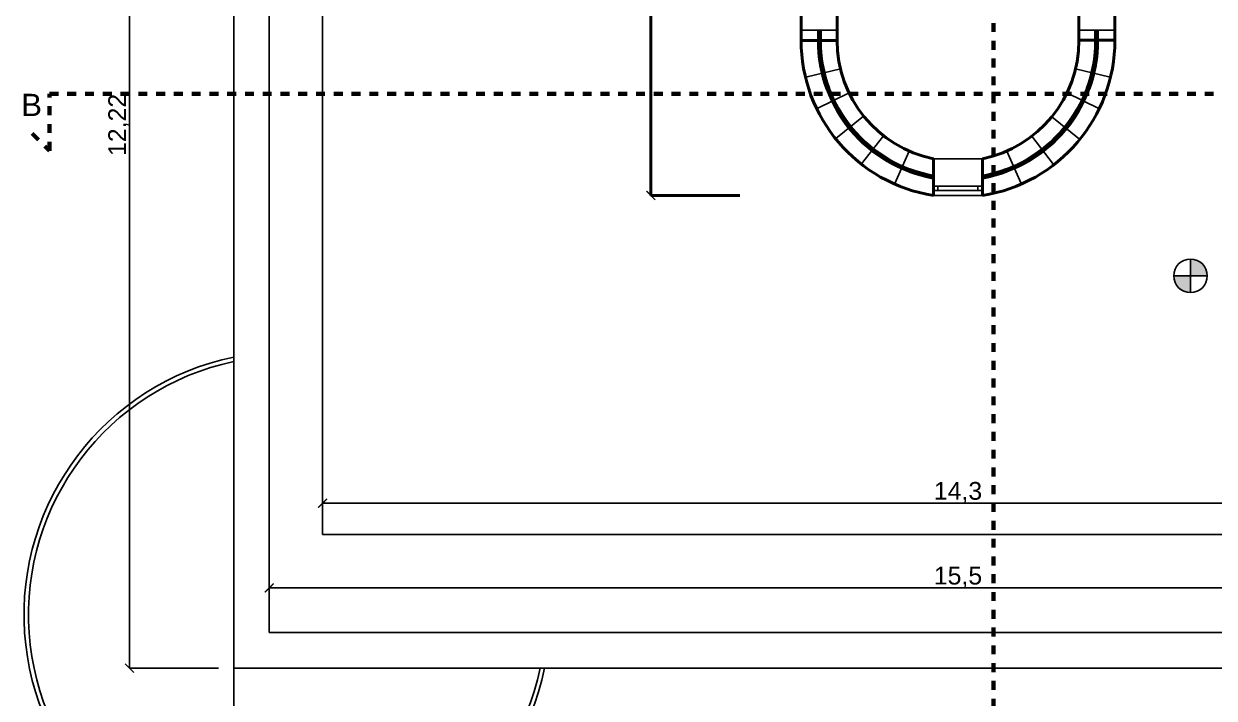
# Model space of a CAD drawing. Header units: millimetres. Extents: x 2459 to 3981, y 1231 to 4850.
# Drawn here: x 3758.16 to 3771.55, y 1279.73 to 1287.32 of the extents above; entities that cross this region are included whole.
import ezdxf

# ---------------------------------------------------------------- set-up
doc = ezdxf.new("R2010")
doc.units = ezdxf.units.MM
doc.linetypes.add('JIS_02_0.7', pattern=[1.35, 0.75, -0.6])
doc.linetypes.add('TRATTEGGIATA', pattern=[0.75, 0.5, -0.25])
for name, color, linetype, lineweight in [('erbetta', 7, 'Continuous', 40), ('linee murature', 253, 'Continuous', 70), ('linee muri', 7, 'Continuous', 40), ('SEZIONI', 7, 'TRATTEGGIATA', 60)]:
    doc.layers.add(name, color=color, linetype=linetype, lineweight=lineweight)
doc.layers.add('quoteee', color=7, linetype='Continuous')
doc.styles.get("Standard").update_dxf_attribs({"font": 'arial.ttf'})
doc.dimstyles.new('Copia di ISO-25', dxfattribs={"dimtxt": 0.2, "dimasz": 0.1, "dimexe": 0, "dimexo": 0, "dimgap": 0, "dimtad": 3, "dimtxsty": 'Standard', "dimblk": 'ARCHTICK', "dimcen": -2.5, "dimclrd": 256, "dimclre": 256, "dimclrt": 256, "dimadec": 0, "dimazin": 0, "dimtfac": 1, "dimtmove": 2, "dimatfit": 3, "dimldrblk": 'ARCHTICK', "dimfxl": 1, "dimfxlon": 1, "dimtfillclr": 256, "dimlwd": -1, "dimlwe": -1, "dimarcsym": 0})

# ---------------------------------------------------------------- blocks, each defined once
blk = doc.blocks.new('_ArchTick')
at = {"color": 0, "linetype": 'ByBlock', "const_width": 0.15}
blk.add_lwpolyline([(-0.5, -0.5), (0.5, 0.5)], dxfattribs=at)
blk = doc.blocks.new('*D483')
at = {"layer": 'Defpoints', "color": 0, "lineweight": -3, "transparency": 16777216}
for p in [(3759.346, 1292.291), (3760.519, 1292.291), (3760.519, 1280.071)]:
    blk.add_point(p, dxfattribs=at)
at = {"layer": 'quoteee', "transparency": 16777216}
for p, q in [((3760.346, 1292.291), (3759.346, 1292.291)), ((3759.346, 1280.071), (3759.346, 1292.291)), ((3760.346, 1280.071), (3759.346, 1280.071))]:
    blk.add_line(p, q, dxfattribs=at)
at = {"layer": 'quoteee', "transparency": 16777216, "xscale": 0.1, "yscale": 0.1, "zscale": 0.1}
for p, rotation in [((3759.346, 1292.291), 90), ((3759.346, 1280.071), 270)]:
    blk.add_blockref('_ArchTick', p, dxfattribs=dict(at, rotation=rotation))
at = {"layer": 'quoteee', "transparency": 16777216, "insert": (3759.226, 1286.181), "char_height": 0.2, "attachment_point": 5, "rotation": 90}
blk.add_mtext('12,22', dxfattribs=at)
blk = doc.blocks.new('*D485')
at = {"layer": 'Defpoints', "color": 0, "lineweight": -3, "transparency": 16777216}
for p in [(3760.519, 1280.071), (3776.819, 1280.071), (3760.519, 1279.123)]:
    blk.add_point(p, dxfattribs=at)
at = {"layer": 'quoteee', "transparency": 16777216}
for p, q in [((3760.519, 1280.071), (3760.519, 1279.123)), ((3776.819, 1280.071), (3776.819, 1279.123)), ((3776.819, 1279.123), (3760.519, 1279.123))]:
    blk.add_line(p, q, dxfattribs=at)
at = {"layer": 'quoteee', "transparency": 16777216, "xscale": 0.1, "yscale": 0.1, "zscale": 0.1, "rotation": 180}
blk.add_blockref('_ArchTick', (3760.519, 1279.123), dxfattribs=at)
at = {"layer": 'quoteee', "transparency": 16777216, "xscale": 0.1, "yscale": 0.1, "zscale": 0.1}
blk.add_blockref('_ArchTick', (3776.819, 1279.123), dxfattribs=at)
at = {"layer": 'quoteee', "transparency": 16777216, "insert": (3768.669, 1279.243), "char_height": 0.2, "attachment_point": 5}
blk.add_mtext('16,3', dxfattribs=at)
blk = doc.blocks.new('*D486')
at = {"layer": 'Defpoints', "color": 0, "lineweight": -3, "transparency": 16777216}
for p in [(3760.919, 1280.973), (3760.919, 1280.471), (3776.419, 1280.471)]:
    blk.add_point(p, dxfattribs=at)
at = {"layer": 'quoteee', "transparency": 16777216}
for p, q in [((3760.919, 1280.471), (3760.919, 1280.973)), ((3776.419, 1280.973), (3760.919, 1280.973)), ((3776.419, 1280.471), (3776.419, 1280.973))]:
    blk.add_line(p, q, dxfattribs=at)
at = {"layer": 'quoteee', "transparency": 16777216, "xscale": 0.1, "yscale": 0.1, "zscale": 0.1, "rotation": 180}
blk.add_blockref('_ArchTick', (3760.919, 1280.973), dxfattribs=at)
at = {"layer": 'quoteee', "transparency": 16777216, "xscale": 0.1, "yscale": 0.1, "zscale": 0.1}
blk.add_blockref('_ArchTick', (3776.419, 1280.973), dxfattribs=at)
at = {"layer": 'quoteee', "transparency": 16777216, "insert": (3768.669, 1281.093), "char_height": 0.2, "attachment_point": 5}
blk.add_mtext('15,5', dxfattribs=at)
blk = doc.blocks.new('*D621')
at = {"layer": 'Defpoints', "color": 0, "linetype": 'Continuous', "lineweight": -3, "ltscale": 0.01, "transparency": 16777216}
for p in [(3768.669, 1295.171), (3765.213, 1285.387), (3768.669, 1285.387)]:
    blk.add_point(p, dxfattribs=at)
at = {"layer": 'erbetta', "ltscale": 0.01, "transparency": 16777216}
for p, q in [((3766.213, 1295.171), (3765.213, 1295.171)), ((3765.213, 1295.171), (3765.213, 1285.387)), ((3766.213, 1285.387), (3765.213, 1285.387))]:
    blk.add_line(p, q, dxfattribs=at)
at = {"layer": 'erbetta', "linetype": 'Continuous', "ltscale": 0.01, "transparency": 16777216, "xscale": 0.1, "yscale": 0.1, "zscale": 0.1}
for p, rotation in [((3765.213, 1295.171), 90), ((3765.213, 1285.387), 270)]:
    blk.add_blockref('_ArchTick', p, dxfattribs=dict(at, rotation=rotation))
at = {"layer": 'erbetta', "linetype": 'Continuous', "lineweight": -3, "ltscale": 0.01, "transparency": 16777216, "insert": (3765.093, 1290.279), "char_height": 0.2, "attachment_point": 5, "rotation": 90}
blk.add_mtext('9,78', dxfattribs=at)
blk = doc.blocks.new('*D661')
at = {"layer": 'Defpoints', "color": 0, "linetype": 'Continuous', "lineweight": -3, "ltscale": 0.01, "transparency": 16777216}
for p in [(3761.519, 1281.926), (3761.519, 1281.573), (3775.819, 1281.573)]:
    blk.add_point(p, dxfattribs=at)
at = {"layer": 'quoteee', "ltscale": 0.01, "transparency": 16777216}
for p, q in [((3761.519, 1281.573), (3761.519, 1281.926)), ((3775.819, 1281.926), (3761.519, 1281.926)), ((3775.819, 1281.573), (3775.819, 1281.926))]:
    blk.add_line(p, q, dxfattribs=at)
at = {"layer": 'quoteee', "linetype": 'Continuous', "ltscale": 0.01, "transparency": 16777216, "xscale": 0.1, "yscale": 0.1, "zscale": 0.1, "rotation": 180}
blk.add_blockref('_ArchTick', (3761.519, 1281.926), dxfattribs=at)
at = {"layer": 'quoteee', "linetype": 'Continuous', "ltscale": 0.01, "transparency": 16777216, "xscale": 0.1, "yscale": 0.1, "zscale": 0.1}
blk.add_blockref('_ArchTick', (3775.819, 1281.926), dxfattribs=at)
at = {"layer": 'quoteee', "linetype": 'Continuous', "lineweight": -3, "ltscale": 0.01, "transparency": 16777216, "insert": (3768.669, 1282.046), "char_height": 0.2, "attachment_point": 5}
blk.add_mtext('14,3', dxfattribs=at)

msp = doc.modelspace()

# ---------------------------------------------------------------- hatches: boundary and pattern name
at = {"linetype": 'Continuous'}
h = msp.add_hatch(color=256, dxfattribs=at)
h.dxf.hatch_style = 1
h.paths.add_polyline_path([(3771.284939, 1284.672303), (3771.284939, 1284.4835), (3771.473742, 1284.4835, 0.414213562)])
h.paths.add_polyline_path([(3771.284939, 1284.4835), (3771.096136, 1284.4835, 0.414213562), (3771.284939, 1284.294698)])
h = msp.add_hatch(color=256)
h.dxf.hatch_style = 1
h.paths.add_polyline_path([(3771.284939, 1284.672303), (3771.284939, 1284.4835), (3771.473742, 1284.4835, 0.414213562)])
h.paths.add_polyline_path([(3771.284939, 1284.4835), (3771.096136, 1284.4835, 0.414213562), (3771.284939, 1284.294698)])

# ---------------------------------------------------------------- linework, layer by layer
for p, q in [((3760.918704, 1280.470565), (3760.918704, 1291.890565)), ((3766.90344, 1287.134169), (3766.903436, 1287.130565)), ((3766.903436, 1287.130565), (3766.908704, 1287.130559)), ((3766.903554, 1287.245823), (3767.308704, 1287.245823)), ((3766.903554, 1287.245823), (3767.308704, 1287.245823)), ((3767.308704, 1287.130559), (3766.908704, 1287.130559)), ((3770.028704, 1287.245823), (3770.433854, 1287.245823)), ((3770.028704, 1287.245823), (3770.433854, 1287.245823)), ((3770.028704, 1287.130565), (3770.028704, 1287.134169)), ((3770.028704, 1287.134169), (3770.028704, 1287.130565)), ((3770.028704, 1287.134169), (3770.028704, 1287.130565)), ((3770.028704, 1287.134169), (3770.028704, 1287.130565)), ((3770.433968, 1287.134169), (3770.433971, 1287.130565)), ((3770.433968, 1287.134169), (3770.433971, 1287.130565)), ((3770.433968, 1287.134169), (3770.433971, 1287.130565)), ((3767.346313, 1286.812936), (3766.957375, 1286.719519)), ((3769.991094, 1286.812936), (3770.380032, 1286.719519)), ((3767.443508, 1286.540219), (3767.083159, 1286.366591)), ((3769.893899, 1286.540219), (3770.254248, 1286.366591)), ((3767.605387, 1286.280036), (3767.293266, 1286.029882)), ((3769.724697, 1286.273535), (3770.035277, 1286.021471)), ((3767.829274, 1286.058896), (3767.582999, 1285.74371)), ((3769.499457, 1286.053773), (3769.743794, 1285.737081)), ((3768.119538, 1285.886336), (3767.958033, 1285.52042)), ((3768.393704, 1285.798658), (3768.393704, 1285.386849)), ((3768.393704, 1285.798653), (3768.943704, 1285.798653)), ((3768.393704, 1285.386849), (3768.393704, 1285.798653)), ((3768.943704, 1285.386849), (3768.943704, 1285.798658)), ((3768.943704, 1285.386849), (3768.943704, 1285.798653)), ((3769.217806, 1285.886336), (3769.379311, 1285.52042)), ((3768.943704, 1285.386849), (3768.393704, 1285.386849)), ((3768.893704, 1285.492339), (3768.443704, 1285.492339)), ((3768.893704, 1285.442339), (3768.443704, 1285.442339)), ((3771.284939, 1284.294698), (3771.284939, 1284.672303)), ((3771.096136, 1284.4835), (3771.473742, 1284.4835)), ((3776.418704, 1280.470565), (3760.918704, 1280.470565))]:
    msp.add_line(p, q, dxfattribs=at)
for p, q in [((3760.918704, 1280.470565), (3760.918704, 1291.890565)), ((3766.90344, 1287.134169), (3766.903436, 1287.130565)), ((3766.903436, 1287.130565), (3766.908704, 1287.130559)), ((3767.308704, 1287.130559), (3766.908704, 1287.130559)), ((3770.028704, 1287.130565), (3770.028704, 1287.134169)), ((3770.028704, 1287.134169), (3770.028704, 1287.130565)), ((3770.028704, 1287.134169), (3770.028704, 1287.130565)), ((3770.028704, 1287.134169), (3770.028704, 1287.130565)), ((3770.433968, 1287.134169), (3770.433971, 1287.130565)), ((3770.433968, 1287.134169), (3770.433971, 1287.130565)), ((3770.433968, 1287.134169), (3770.433971, 1287.130565)), ((3767.346313, 1286.812936), (3766.957375, 1286.719519)), ((3769.991094, 1286.812936), (3770.380032, 1286.719519)), ((3767.443508, 1286.540219), (3767.083159, 1286.366591)), ((3769.893899, 1286.540219), (3770.254248, 1286.366591)), ((3767.605387, 1286.280036), (3767.293266, 1286.029882)), ((3769.724697, 1286.273535), (3770.035277, 1286.021471)), ((3767.829274, 1286.058896), (3767.582999, 1285.74371)), ((3769.499457, 1286.053773), (3769.743794, 1285.737081)), ((3768.119538, 1285.886336), (3767.958033, 1285.52042)), ((3768.393704, 1285.798653), (3768.943704, 1285.798653)), ((3769.217806, 1285.886336), (3769.379311, 1285.52042)), ((3768.943704, 1285.386849), (3768.393704, 1285.386849)), ((3768.893704, 1285.492339), (3768.443704, 1285.492339)), ((3768.893704, 1285.442339), (3768.443704, 1285.442339)), ((3771.284939, 1284.294698), (3771.284939, 1284.672303)), ((3771.096136, 1284.4835), (3771.473742, 1284.4835)), ((3761.518704, 1281.573303), (3766.908295, 1281.573303)), ((3775.818704, 1281.573303), (3766.908295, 1281.573303)), ((3776.418704, 1280.470565), (3760.918704, 1280.470565))]:
    msp.add_line(p, q)
at = {"linetype": 'Continuous', "lineweight": -3, "ltscale": 0.01}
msp.add_line((3761.518704, 1291.290565), (3761.518704, 1281.573303), dxfattribs=at)
at = {"linetype": 'Continuous'}
for points in [[(3770.428704, 1292.290565), (3776.818704, 1292.290565), (3776.818704, 1280.070565), (3760.518704, 1280.070565), (3760.518704, 1292.290565), (3766.908704, 1292.290565)], [(3770.433968, 1287.134169), (3770.433968, 1287.134169), (3770.028704, 1287.134169)]]:
    msp.add_lwpolyline(points, dxfattribs=at)
for points in [[(3770.428704, 1292.290565), (3776.818704, 1292.290565), (3776.818704, 1280.070565), (3760.518704, 1280.070565), (3760.518704, 1292.290565), (3766.908704, 1292.290565)], [(3770.433968, 1287.134169), (3770.433968, 1287.134169), (3770.028704, 1287.134169)]]:
    msp.add_lwpolyline(points)
for points in [[(3766.903752, 1287.440566), (3767.308704, 1287.440566), (3767.308704, 1287.130559), (3766.903752, 1287.130559)], [(3770.028704, 1287.440566), (3770.433968, 1287.440566), (3770.433968, 1287.134169), (3770.028704, 1287.134169)], [(3768.393704, 1285.492339), (3768.393704, 1285.442339), (3768.443704, 1285.442339), (3768.443704, 1285.492339)], [(3768.893704, 1285.492339), (3768.893704, 1285.442339), (3768.943704, 1285.442339), (3768.943704, 1285.492339)]]:
    msp.add_lwpolyline(points, close=True, dxfattribs=at)
for points in [[(3768.393704, 1285.492339), (3768.393704, 1285.442339), (3768.443704, 1285.442339), (3768.443704, 1285.492339)], [(3768.893704, 1285.492339), (3768.893704, 1285.442339), (3768.943704, 1285.442339), (3768.943704, 1285.492339)]]:
    msp.add_lwpolyline(points, close=True)
msp.add_circle((3771.284939, 1284.4835), 0.188803, dxfattribs=at)
msp.add_circle((3771.284939, 1284.4835), 0.188803)
for centre, radius, start, end in [((3768.668704, 1287.130565), 1.765268, 179.8830156, 261.037747), ((3768.668704, 1287.130565), 1.765268, 179.8830156, 261.037747), ((3768.668704, 1287.130565), 1.36, 180, 258.3351378), ((3768.668704, 1287.130565), 1.36, 180, 258.3351378), ((3768.668704, 1287.130559), 1.36, 180, 258.3340172), ((3768.668704, 1287.130565), 1.36, 281.6648622, 0), ((3768.668704, 1287.130565), 1.36, 281.6648622, 360), ((3768.668704, 1287.130565), 1.36, 281.6648622, 0), ((3768.668704, 1287.130565), 1.36, 281.6648622, 0), ((3768.668704, 1287.130565), 1.765268, 278.962253, 0.1169844), ((3768.668704, 1287.130565), 1.765268, 278.962253, 0.1169844), ((3768.668704, 1287.130565), 1.765268, 278.962253, 0.1169844), ((3768.668704, 1287.130565), 1.765268, 278.962253, 0.1169844), ((3768.668704, 1287.130559), 1.36, 281.6659828, 360), ((3768.668704, 1287.130559), 1.36, 281.6659828, 0), ((3761.120315, 1280.670503), 2.910884, 101.9276533, 348.106003)]:
    msp.add_arc(centre, radius, start, end, dxfattribs=at)
at = {"linetype": 'Continuous', "ltscale": 0.02}
msp.add_arc((3761.118704, 1280.670565), 2.96, 101.6950504, 348.3049496, dxfattribs=at)
at = {"ltscale": 0.02}
msp.add_arc((3761.118704, 1280.670565), 2.96, 101.6950504, 348.3049496, dxfattribs=at)
msp.add_arc((3761.120315, 1280.670503), 2.910884, 101.9276533, 348.106003)
at = {"layer": 'linee murature', "linetype": 'Continuous'}
for p, q in [((3767.108704, 1287.130559), (3767.108704, 1287.248981)), ((3770.228704, 1287.130821), (3770.228704, 1287.234859))]:
    msp.add_line(p, q, dxfattribs=at)
at = {"layer": 'linee murature'}
for p, q in [((3767.108704, 1287.130559), (3767.108704, 1287.248981)), ((3770.228704, 1287.130821), (3770.228704, 1287.234859))]:
    msp.add_line(p, q, dxfattribs=at)
at = {"layer": 'linee murature', "linetype": 'Continuous'}
for start, end in [(180, 259.8475967), (280.1538841, 0)]:
    msp.add_arc((3768.668684, 1287.130559), 1.56002, start, end, dxfattribs=at)
at = {"layer": 'linee murature', "lineweight": 70}
for start, end in [(180, 259.8475967), (280.1538841, 0)]:
    msp.add_arc((3768.668684, 1287.130559), 1.56002, start, end, dxfattribs=at)
at = {"layer": 'linee muri'}
for p, q in [((3768.393704, 1285.798658), (3768.393704, 1285.386849)), ((3768.393704, 1285.386849), (3768.393704, 1285.798653)), ((3768.943704, 1285.386849), (3768.943704, 1285.798658)), ((3768.943704, 1285.386849), (3768.943704, 1285.798653))]:
    msp.add_line(p, q, dxfattribs=at)
for points in [[(3766.903752, 1287.440566), (3767.308704, 1287.440566), (3767.308704, 1287.130559), (3766.903752, 1287.130559)], [(3770.028704, 1287.440566), (3770.433968, 1287.440566), (3770.433968, 1287.134169), (3770.028704, 1287.134169)]]:
    msp.add_lwpolyline(points, close=True, dxfattribs=at)
for centre, radius, start, end in [((3768.668704, 1287.130565), 1.765268, 179.8830156, 261.037747), ((3768.668704, 1287.130565), 1.765268, 179.8830156, 261.037747), ((3768.668704, 1287.130565), 1.36, 180, 258.3351378), ((3768.668704, 1287.130565), 1.36, 180, 258.3351378), ((3768.668704, 1287.130559), 1.36, 180, 258.3340172), ((3768.668704, 1287.130565), 1.36, 281.6648622, 0), ((3768.668704, 1287.130565), 1.36, 281.6648622, 360), ((3768.668704, 1287.130565), 1.36, 281.6648622, 0), ((3768.668704, 1287.130565), 1.36, 281.6648622, 0), ((3768.668704, 1287.130565), 1.765268, 278.962253, 0.1169844), ((3768.668704, 1287.130565), 1.765268, 278.962253, 0.1169844), ((3768.668704, 1287.130565), 1.765268, 278.962253, 0.1169844), ((3768.668704, 1287.130565), 1.765268, 278.962253, 0.1169844), ((3768.668704, 1287.130559), 1.36, 281.6659828, 360), ((3768.668704, 1287.130559), 1.36, 281.6659828, 0)]:
    msp.add_arc(centre, radius, start, end, dxfattribs=at)
at = {"layer": 'SEZIONI', "linetype": 'JIS_02_0.7', "ltscale": 0.01}
for points in [[(3769.514397, 1277.239057), (3769.708487, 1277.426953), (3769.068684, 1277.426953), (3769.068684, 1296.77353), (3769.388553, 1296.77353), (3769.201222, 1297.02762)], [(3758.251694, 1286.084852), (3758.445785, 1285.890762), (3758.445785, 1286.530565), (3779.051715, 1286.530565), (3779.051715, 1285.890762), (3779.245805, 1286.084852)]]:
    msp.add_lwpolyline(points, dxfattribs=at)

# ---------------------------------------------------------------- texts
at = {"linetype": 'Continuous', "ltscale": 0.01, "insert": (3758.128101, 1286.530565, 1), "char_height": 0.25, "attachment_point": 1}
msp.add_mtext_dynamic_manual_height_columns('B', width=3.244603, gutter_width=12.5, heights=[0], dxfattribs=at)
at = {"ltscale": 0.01, "insert": (3758.128101, 1286.530565, 1), "char_height": 0.25, "attachment_point": 1}
msp.add_mtext_dynamic_manual_height_columns('B', width=3.244603, gutter_width=12.5, heights=[0], dxfattribs=at)

# ---------------------------------------------------------------- dimensions: what is measured, and where the dimension line sits
at = {"layer": 'erbetta', "linetype": 'Continuous', "lineweight": -3, "ltscale": 0.01}
dim = msp.add_linear_dim(base=(3765.213235, 1285.386849), p1=(3768.668704, 1295.170565), p2=(3768.668704, 1285.386849), angle=90, dimstyle='Copia di ISO-25', dxfattribs=at)
dim.commit()
dim.dimension.update_dxf_attribs({"geometry": '*D621', "text_midpoint": (3765.093044, 1290.278707)})
at = {"layer": 'quoteee'}
dim = msp.add_linear_dim(base=(3759.346264, 1292.290565), p1=(3760.518704, 1280.070565), p2=(3760.518704, 1292.290565), angle=90, dimstyle='Copia di ISO-25', dxfattribs=at)
dim.commit()
dim.dimension.update_dxf_attribs({"geometry": '*D483', "text_midpoint": (3759.226073, 1286.180565)})
at = {"layer": 'quoteee', "linetype": 'Continuous', "lineweight": -3, "ltscale": 0.01}
dim = msp.add_linear_dim(base=(3761.518704, 1281.925598), p1=(3775.818704, 1281.573303), p2=(3761.518704, 1281.573303), dimstyle='Copia di ISO-25', dxfattribs=at)
dim.commit()
dim.dimension.update_dxf_attribs({"geometry": '*D661', "text_midpoint": (3768.668704, 1282.045789)})
at = {"layer": 'quoteee'}
for base, p1, p2, picture, middle in [((3760.918704, 1280.973303), (3776.418704, 1280.470565), (3760.918704, 1280.470565), '*D486', (3768.668704, 1281.093494)), ((3760.518704, 1279.12296), (3776.818704, 1280.070565), (3760.518704, 1280.070565), '*D485', (3768.668704, 1279.243151))]:
    dim = msp.add_linear_dim(base=base, p1=p1, p2=p2, dimstyle='Copia di ISO-25', dxfattribs=at)
    dim.commit()
    dim.dimension.update_dxf_attribs({"geometry": picture, "text_midpoint": middle})

doc.saveas('drawing.dxf')
